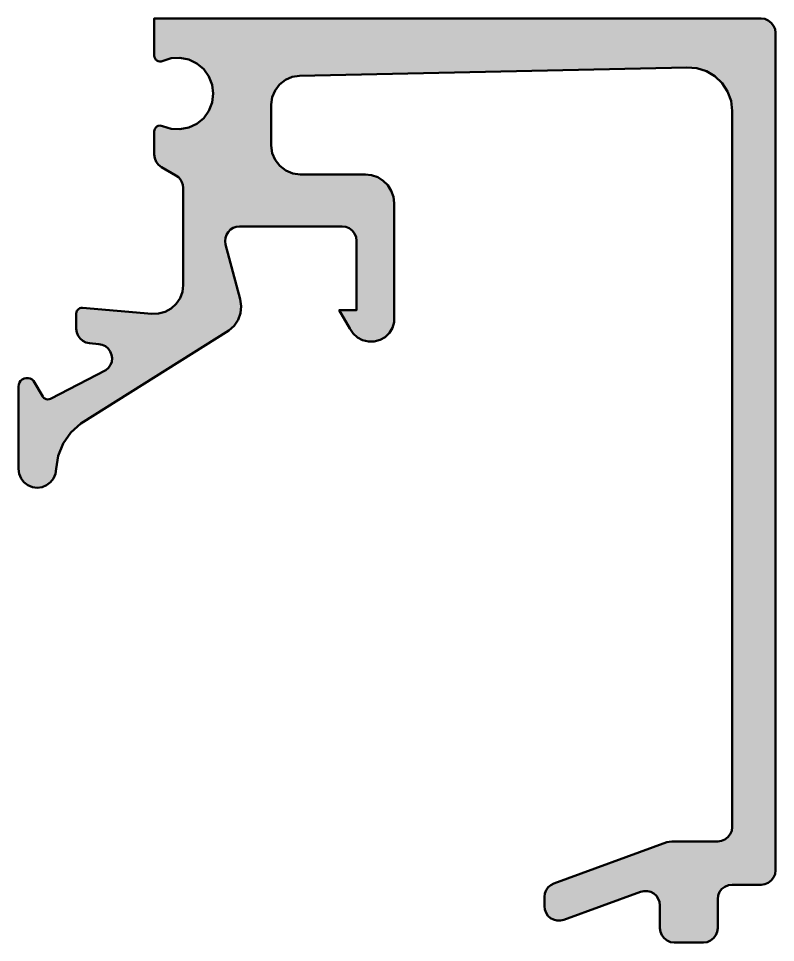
# Model space of a CAD drawing. Extents: x -4.2 to 22, y -32 to 0.
import ezdxf

# ---------------------------------------------------------------- set-up
doc = ezdxf.new("R2010")
doc.units = 0
doc.layers.add('0S-Alu contour', color=7, linetype='Continuous', lineweight=50)
doc.layers.add('0S-Alu hatch', color=252, linetype='Continuous', lineweight=25)

# ---------------------------------------------------------------- blocks, each defined once
blk = doc.blocks.new('359720__5DF5DAEE_CD61_477D_B294_0F543EEB8F11_')
at = {"layer": '0S-Alu hatch'}
blk.add_hatch(color=256, dxfattribs=at).paths.add_polyline_path([(1.692, -3.778), (1.388, -3.838), (1.079, -3.821), (0.783, -3.728), (0.736, -3.713), (0.686, -3.71), (0.637, -3.72), (0.592, -3.742), (0.554, -3.774), (0.525, -3.814), (0.506, -3.86), (0.5, -3.91), (0.5, -4.711), (0.517, -4.841), (0.567, -4.961), (0.646, -5.065), (0.75, -5.144), (1.25, -5.433), (1.335, -5.494), (1.404, -5.572), (1.457, -5.663), (1.489, -5.762), (1.5, -5.866), (1.5, -9.233), (1.472, -9.467), (1.39, -9.689), (1.258, -9.885), (1.084, -10.044), (0.877, -10.159), (0.649, -10.221), (0.413, -10.229), (-1.983, -10.019), (-2.03, -10.021), (-2.075, -10.033), (-2.117, -10.056), (-2.152, -10.088), (-2.178, -10.127), (-2.194, -10.172), (-2.2, -10.219), (-2.2, -10.748), (-2.185, -10.87), (-2.14, -10.985), (-2.069, -11.086), (-1.975, -11.165), (-1.864, -11.22), (-1.744, -11.246), (-1.418, -11.274), (-1.299, -11.299), (-1.19, -11.353), (-1.096, -11.431), (-1.025, -11.53), (-0.979, -11.643), (-0.962, -11.764), (-0.975, -11.885), (-1.017, -11.999), (-1.085, -12.1), (-1.175, -12.182), (-3.097, -13.172), (-3.144, -13.189), (-3.195, -13.194), (-3.245, -13.186), (-3.291, -13.166), (-3.331, -13.134), (-3.362, -13.094), (-3.675, -12.551), (-3.73, -12.503), (-3.794, -12.469), (-3.864, -12.452), (-3.936, -12.452), (-4.006, -12.469), (-4.07, -12.503), (-4.125, -12.551), (-4.166, -12.611), (-4.191, -12.678), (-4.2, -12.75), (-4.2, -15.6), (-4.178, -15.768), (-4.113, -15.925), (-4.01, -16.06), (-3.875, -16.163), (-3.718, -16.228), (-3.55, -16.25), (-3.382, -16.228), (-3.225, -16.163), (-3.09, -16.06), (-2.987, -15.925), (-2.922, -15.768), (-2.9, -15.6), (-2.831, -15.143), (-2.659, -14.714), (-2.393, -14.337), (-2.047, -14.03), (3.084, -10.802), (3.265, -10.64), (3.401, -10.438), (3.485, -10.209), (3.511, -9.967), (3.477, -9.726), (2.969, -7.829), (2.952, -7.716), (2.962, -7.602), (2.996, -7.493), (3.055, -7.395), (3.135, -7.313), (3.231, -7.251), (3.338, -7.213), (3.452, -7.2), (7, -7.2), (7.129, -7.217), (7.25, -7.267), (7.354, -7.346), (7.433, -7.45), (7.483, -7.571), (7.5, -7.7), (7.5, -10.1), (6.9, -10.1), (7.269, -10.731), (7.379, -10.905), (7.529, -11.045), (7.71, -11.143), (7.91, -11.192), (8.115, -11.189), (8.314, -11.134), (8.492, -11.031), (8.638, -10.886), (8.743, -10.71), (8.8, -10.512), (8.8, -6.4), (8.775, -6.177), (8.701, -5.966), (8.582, -5.777), (8.423, -5.618), (8.234, -5.499), (8.022, -5.425), (7.8, -5.4), (5.55, -5.4), (5.291, -5.366), (5.05, -5.266), (4.843, -5.107), (4.684, -4.9), (4.584, -4.659), (4.55, -4.4), (4.55, -2.984), (4.583, -2.728), (4.68, -2.49), (4.835, -2.284), (5.038, -2.125), (5.274, -2.023), (5.529, -1.984), (18.933, -1.7), (19.277, -1.724), (19.607, -1.827), (19.905, -2.002), (20.154, -2.241), (20.343, -2.53), (20.46, -2.855), (20.5, -3.198), (20.5, -28), (20.483, -28.129), (20.433, -28.25), (20.354, -28.354), (20.25, -28.433), (20.129, -28.483), (20, -28.5), (18.408, -28.5), (18.321, -28.508), (18.236, -28.53), (14.329, -29.953), (14.22, -30.009), (14.128, -30.088), (14.058, -30.188), (14.015, -30.302), (14, -30.423), (14, -30.742), (14.014, -30.861), (14.057, -30.973), (14.124, -31.072), (14.213, -31.152), (14.319, -31.208), (14.435, -31.238), (14.554, -31.239), (14.671, -31.212), (17.329, -30.244), (17.446, -30.217), (17.565, -30.218), (17.681, -30.248), (17.787, -30.305), (17.876, -30.384), (17.943, -30.483), (17.986, -30.595), (18, -30.714), (18, -31.5), (18.017, -31.629), (18.067, -31.75), (18.146, -31.854), (18.25, -31.933), (18.371, -31.983), (18.5, -32), (19.5, -32), (19.629, -31.983), (19.75, -31.933), (19.854, -31.854), (19.933, -31.75), (19.983, -31.629), (20, -31.5), (20, -30.5), (20.017, -30.371), (20.067, -30.25), (20.146, -30.146), (20.25, -30.067), (20.371, -30.017), (20.5, -30), (21.5, -30), (21.629, -29.983), (21.75, -29.933), (21.854, -29.854), (21.933, -29.75), (21.983, -29.629), (22, -29.5), (22, -0.5), (21.983, -0.371), (21.933, -0.25), (21.854, -0.146), (21.75, -0.067), (21.629, -0.017), (21.5, 0), (0.5, 0), (0.5, -1.291), (0.506, -1.34), (0.525, -1.387), (0.554, -1.427), (0.592, -1.459), (0.637, -1.481), (0.686, -1.49), (0.736, -1.487), (1.079, -1.379), (1.388, -1.362), (1.692, -1.422), (1.971, -1.556), (2.209, -1.754), (2.39, -2.005), (2.504, -2.293), (2.543, -2.6), (2.504, -2.908), (2.39, -3.196), (2.209, -3.447), (1.971, -3.645)])
at = {"layer": '0S-Alu contour', "color": 7}
blk.add_lwpolyline([(1.692, -3.778), (1.388, -3.838), (1.079, -3.821), (0.783, -3.728), (0.736, -3.713), (0.686, -3.71), (0.637, -3.72), (0.592, -3.742), (0.554, -3.774), (0.525, -3.814), (0.506, -3.86), (0.5, -3.91), (0.5, -4.711), (0.517, -4.841), (0.567, -4.961), (0.646, -5.065), (0.75, -5.144), (1.25, -5.433), (1.335, -5.494), (1.404, -5.572), (1.457, -5.663), (1.489, -5.762), (1.5, -5.866), (1.5, -9.233), (1.472, -9.467), (1.39, -9.689), (1.258, -9.885), (1.084, -10.044), (0.877, -10.159), (0.649, -10.221), (0.413, -10.229), (-1.983, -10.019), (-2.03, -10.021), (-2.075, -10.033), (-2.117, -10.056), (-2.152, -10.088), (-2.178, -10.127), (-2.194, -10.172), (-2.2, -10.219), (-2.2, -10.748), (-2.185, -10.87), (-2.14, -10.985), (-2.069, -11.086), (-1.975, -11.165), (-1.864, -11.22), (-1.744, -11.246), (-1.418, -11.274), (-1.299, -11.299), (-1.19, -11.353), (-1.096, -11.431), (-1.025, -11.53), (-0.979, -11.643), (-0.962, -11.764), (-0.975, -11.885), (-1.017, -11.999), (-1.085, -12.1), (-1.175, -12.182), (-3.097, -13.172), (-3.144, -13.189), (-3.195, -13.194), (-3.245, -13.186), (-3.291, -13.166), (-3.331, -13.134), (-3.362, -13.094), (-3.675, -12.551), (-3.73, -12.503), (-3.794, -12.469), (-3.864, -12.452), (-3.936, -12.452), (-4.006, -12.469), (-4.07, -12.503), (-4.125, -12.551), (-4.166, -12.611), (-4.191, -12.678), (-4.2, -12.75), (-4.2, -15.6), (-4.178, -15.768), (-4.113, -15.925), (-4.01, -16.06), (-3.875, -16.163), (-3.718, -16.228), (-3.55, -16.25), (-3.382, -16.228), (-3.225, -16.163), (-3.09, -16.06), (-2.987, -15.925), (-2.922, -15.768), (-2.9, -15.6), (-2.831, -15.143), (-2.659, -14.714), (-2.393, -14.337), (-2.047, -14.03), (3.084, -10.802), (3.265, -10.64), (3.401, -10.438), (3.485, -10.209), (3.511, -9.967), (3.477, -9.726), (2.969, -7.829), (2.952, -7.716), (2.962, -7.602), (2.996, -7.493), (3.055, -7.395), (3.135, -7.313), (3.231, -7.251), (3.338, -7.213), (3.452, -7.2), (7, -7.2), (7.129, -7.217), (7.25, -7.267), (7.354, -7.346), (7.433, -7.45), (7.483, -7.571), (7.5, -7.7), (7.5, -10.1), (6.9, -10.1), (7.269, -10.731), (7.379, -10.905), (7.529, -11.045), (7.71, -11.143), (7.91, -11.192), (8.115, -11.189), (8.314, -11.134), (8.492, -11.031), (8.638, -10.886), (8.743, -10.71), (8.8, -10.512), (8.8, -6.4), (8.775, -6.177), (8.701, -5.966), (8.582, -5.777), (8.423, -5.618), (8.234, -5.499), (8.022, -5.425), (7.8, -5.4), (5.55, -5.4), (5.291, -5.366), (5.05, -5.266), (4.843, -5.107), (4.684, -4.9), (4.584, -4.659), (4.55, -4.4), (4.55, -2.984), (4.583, -2.728), (4.68, -2.49), (4.835, -2.284), (5.038, -2.125), (5.274, -2.023), (5.529, -1.984), (18.933, -1.7), (19.277, -1.724), (19.607, -1.827), (19.905, -2.002), (20.154, -2.241), (20.343, -2.53), (20.46, -2.855), (20.5, -3.198), (20.5, -28), (20.483, -28.129), (20.433, -28.25), (20.354, -28.354), (20.25, -28.433), (20.129, -28.483), (20, -28.5), (18.408, -28.5), (18.321, -28.508), (18.236, -28.53), (14.329, -29.953), (14.22, -30.009), (14.128, -30.088), (14.058, -30.188), (14.015, -30.302), (14, -30.423), (14, -30.742), (14.014, -30.861), (14.057, -30.973), (14.124, -31.072), (14.213, -31.152), (14.319, -31.208), (14.435, -31.238), (14.554, -31.239), (14.671, -31.212), (17.329, -30.244), (17.446, -30.217), (17.565, -30.218), (17.681, -30.248), (17.787, -30.305), (17.876, -30.384), (17.943, -30.483), (17.986, -30.595), (18, -30.714), (18, -31.5), (18.017, -31.629), (18.067, -31.75), (18.146, -31.854), (18.25, -31.933), (18.371, -31.983), (18.5, -32), (19.5, -32), (19.629, -31.983), (19.75, -31.933), (19.854, -31.854), (19.933, -31.75), (19.983, -31.629), (20, -31.5), (20, -30.5), (20.017, -30.371), (20.067, -30.25), (20.146, -30.146), (20.25, -30.067), (20.371, -30.017), (20.5, -30), (21.5, -30), (21.629, -29.983), (21.75, -29.933), (21.854, -29.854), (21.933, -29.75), (21.983, -29.629), (22, -29.5), (22, -0.5), (21.983, -0.371), (21.933, -0.25), (21.854, -0.146), (21.75, -0.067), (21.629, -0.017), (21.5, 0), (0.5, 0), (0.5, -1.291), (0.506, -1.34), (0.525, -1.387), (0.554, -1.427), (0.592, -1.459), (0.637, -1.481), (0.686, -1.49), (0.736, -1.487), (1.079, -1.379), (1.388, -1.362), (1.692, -1.422), (1.971, -1.556), (2.209, -1.754), (2.39, -2.005), (2.504, -2.293), (2.543, -2.6), (2.504, -2.908), (2.39, -3.196), (2.209, -3.447), (1.971, -3.645), (1.692, -3.778)], close=True, dxfattribs=at)
blk = doc.blocks.new('359720__F68A9921_6534_470A_A58A_4311A13FBBA9_')
at = {"layer": '0S-Alu contour', "color": 7}
blk.add_blockref('359720__5DF5DAEE_CD61_477D_B294_0F543EEB8F11_', (0, 0), dxfattribs=at)

msp = doc.modelspace()

# ---------------------------------------------------------------- block references
at = {"layer": '0S-Alu contour', "color": 7}
msp.add_blockref('359720__F68A9921_6534_470A_A58A_4311A13FBBA9_', (0, 0), dxfattribs=at)

doc.saveas('drawing.dxf')
